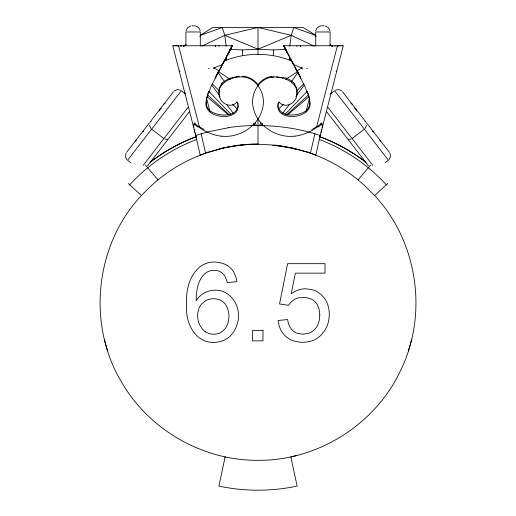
<?xml version="1.0" encoding="UTF-8"?>
<svg xmlns="http://www.w3.org/2000/svg" width="516" height="516" viewBox="0 0 516 516"><rect width="100%" height="100%" fill="white"/><g stroke="black" fill="none" stroke-linecap="round" stroke-linejoin="round"><path stroke-width="0.77" d="M185.908 45.989L185.908 31.966L200.292 31.966L200.292 45.989M275.389 145.183L258 144.222L258 125.549L260.019 125.562M277.776 105.535C279.511 117.7 297.442 116.506 305.44 111.243A11.262 10.913 0 0 0 306.272 110.572L307.407 109.469M322.429 126.588L322.274 127.6M334.948 46.279L334.994 45.75M214.017 67.596L213.753 68.57M206.406 99.001L206.316 104.097A9.372 6.553 89.2 0 0 208.625 109.418M289.798 46.137L291.269 35.301L293.707 27.471L315.54 35.301L316.076 36.771M277.866 104.425L278.066 103.329M296.977 93.228L296.694 88.004L294.139 83.502M337.761 46.188L337.832 45.75L337.748 46.253M140.81 196.183C94.692 245.771 86.759 325.493 122.215 383.195C149.879 430.35 203.336 460.73 258 460.311C316.695 460.853 373.732 425.584 399.461 372.804C428.486 316.198 418.405 242.862 375.19 196.183M225.04 457.253L225.124 456.853L218.907 486.091A187.927 187.927 0 0 0 297.093 486.091L290.876 456.853L295.997 455.705M308.058 152.323L308.136 151.962M315.773 155.161L310.439 153.175L314.87 133.754C296.455 128.258 277.215 125.575 258 125.549M186.005 30.844L187.708 27.606L190.952 25.903M315.805 30.844C316.263 28.187 318.63 26.032 321.32 25.826M366.483 125.407L365.102 128.432M296.81 94.08L296.461 95.337M319.959 136.753L315.856 154.935M319.978 136.663L320.094 136.211M319.907 136.966L320.01 136.534M320.049 136.379L320.255 135.456L320.075 136.269M320.326 135.256L320.442 134.805M320.391 135.005L320.301 135.366M320.52 134.502L321.107 132.161M320.417 134.902L320.552 134.366M321.023 132.502L321.333 131.29M305.904 112.017L309.387 98.44M337.412 45.75L316.437 127.633L317.817 126.588M321.836 129.316L343.243 45.75L283.6 45.75L284.716 47.949M321.275 131.516L321.868 129.2M193.81 124.279L194.248 123.053L197.886 126.065M408.401 350.906L411.62 339.515M207.368 94.667L207.226 95.183A38.3 37.1 0 0 0 207.155 95.441M207.677 93.654L207.838 93.157M135.676 141.378L136.153 139.997M159.508 110.953L160.224 108.882L161.482 108.321M208.174 92.158L208.354 91.654M259.638 125.472L260.728 122.473M199.924 36.771L200.46 35.301L212.747 27.471L303.253 27.471L315.54 35.301M126.027 153.246L125.446 156.522L126.826 159.547M296.165 96.15L295.913 96.756M278.956 101.878C270.861 122.711 315.282 120.37 309.594 100.362A33.921 32.863 0 0 0 308.768 96.537L304.995 86.662L296.945 70.989A43.305 41.951 0 0 1 299.041 69.621L301.834 68.002L302.247 68.57M223.712 61.275L224.138 61.275L222.544 64.506L213.805 68.015M215.275 46.324L215.559 45.75L215.565 46.272M232.123 45.75L229.478 50.974M215.527 46.253L215.778 45.75M231.561 47.066L232.219 45.75L227.627 54.69M231.336 47.498L230.671 48.807M230.736 49.026L229.11 51.852M228.943 52.019L229.214 51.497M229.555 50.987L232.4 45.75L172.757 45.75L194.164 129.316M228.407 53.058L228.678 52.542M227.859 54.109L228.137 53.587L227.982 54.019M228.659 52.716L229.652 51.142M228.433 53.154L229.11 52.181M228.569 53.219L227.298 55.322M226.84 56.186L227.756 54.767M226.156 57.476L226.614 56.612M227.208 55.799L225.931 57.908M226.085 57.611L220.964 67.435M225.008 59.624L225.24 59.198M225.466 58.766L226.105 57.876M223.944 61.61L224.492 60.591M224.318 60.92L224.55 60.488M219.261 70.595L219.545 70.073M219.268 70.582L211.005 86.662L207.226 96.537A33.921 32.863 0 0 0 206.394 100.362C200.73 120.37 245.132 122.711 237.044 101.878M224.692 60.52L225.266 59.456M220.158 68.634L222.467 64.352M219.926 69.06L217.436 73.337M220.68 67.964L221.016 67.344M220.113 69.015L220.796 67.744M224.086 61.346L222.699 63.926M219.487 70.176L220.145 68.963M227.259 55.218L227.659 54.477M226.956 55.773L227.156 55.406M214.92 78.187L215.211 77.677M215.469 77.219L215.811 76.62M215.94 76.394L216.391 75.6M216.475 75.452L219.055 70.989A43.305 41.951 0 0 0 216.959 69.621L214.166 68.002M223.712 62.017L224.138 61.275M222.635 63.855L222.976 63.274M223.138 62.991L223.57 62.262M223.389 62.565L223.796 61.868M222.08 64.797L222.422 64.216M261.199 125.349L262.573 123.369M291.366 81.825L297.764 72.595M257.439 85.404C260.703 80.735 265.792 77.258 271.468 76.368M389.174 159.547L390.554 156.522L389.973 153.246M282.516 113.526L289.302 104.671M296.571 95.189L304.33 85.069M126.575 152.381L149.44 122.827M150.646 121.266L173.511 91.706M143.145 165.404L188.114 107.27M147.537 165.83L189.682 111.346M221.815 83.547L219.306 88.004L219.023 93.228M358.04 179.897L370.623 165.055M128.252 183.49L141.39 195.512L151.24 185.734A158.044 158.044 0 0 1 207.18 152.62M284.935 114.41L307.194 91.358M322.19 124.279L321.752 123.053L320.507 124.279M278.376 109.405L283.465 104.264M297.048 90.558L303.84 83.702M307.897 152.304L308.82 152.62A158.044 158.044 0 0 1 364.76 185.734L374.571 195.545L374.868 195.274M321.752 123.053L318.114 126.065M387.748 183.49L374.61 195.512M237.044 102.045C231.065 108.986 220.268 103.639 219.197 95.441C216.733 82.973 232.271 76.129 242.597 76.981C257.123 77.826 266.03 94.389 262.754 107.696C258.916 126.001 239.334 138.417 221.138 136.121M286.593 114.823L308.639 94.815M287.496 114.991L308.723 96.918M330.343 94.015L334.626 90.706L388.413 160.237L385.355 162.598M352.106 138.585L364.341 129.116M174.208 90.958L177.233 89.578L180.51 90.152M150.137 122.073L151.014 121.434M317.959 126.181L317.592 126.439M163.94 104.084L165.152 103.271M336.78 70.976L335.987 71.505M285.677 79.367L297.79 71.492M183.245 46.279L185.979 44.537M142.487 131.812L143.693 131.141M311.812 129.884L312.148 129.716M201.801 46.176L224.731 35.301L258 27.471L291.269 35.301L314.199 46.176M224.434 60.953C245.751 52.181 270.249 52.181 291.566 60.953M291.269 35.301L258 49.233L242.391 49.917L229.775 49.368M335.49 90.152L338.767 89.578L341.792 90.958M200.227 155.161L207.613 152.472M195.725 136.882L193.829 137.611A176.42 176.42 0 0 0 149.969 162.43M196.654 139.501L194.835 140.197A173.653 173.653 0 0 0 129.703 184.825M196.364 136.643L193.571 137.701A176.769 176.769 0 0 0 151.117 161.521M200.46 35.301L222.293 27.471L224.731 35.301L226.202 46.137M206.8 152.749L221.906 148.402M208.038 152.33L221.609 148.466M231.877 77.497L232.806 77.219M228.691 127.684L208.696 131.657L195.783 135.444L195.867 136.05M167.39 139.165L165.133 139.23M227.73 147.15L219.306 148.75M222.46 148.273L228.698 146.963M222.783 148.195L223.654 148.002M225.415 147.621L229.826 146.757M228.614 146.976L230.787 146.583M350.867 139.23L348.61 139.165M229.491 146.815L234.986 145.905M230.697 146.602L233.935 146.067M231.568 146.447L239.45 145.312M234.793 145.938L244.732 144.783M240.327 145.215L242.088 145.028M294.862 136.121C276.524 138.443 256.762 125.781 253.162 107.257C250.099 93.97 259.18 77.619 273.641 76.968C283.968 76.181 299.48 83.211 296.758 95.647C295.571 103.768 284.858 108.908 278.956 102.045M242.791 144.957L246.5 144.641M245.468 144.719L247.383 144.577M247.254 144.59L249.151 144.474M248.151 144.532L250.918 144.383M249.938 144.428L251.802 144.345M224.731 35.301L258 49.233L273.609 49.917L286.225 49.368M251.731 144.345L253.575 144.286M252.627 144.312L258 144.222M173.131 45.75L173.905 45.75M340.502 45.75L339.851 45.75M192.1 25.8L194.093 25.8M321.907 25.8L323.9 25.8M176.891 45.75L178.452 45.75M337.548 45.75L339.109 45.75M342.095 45.75L342.914 45.75M301.834 68.002L293.456 64.506L291.863 61.275L292.288 61.275M298.564 73.337L296.074 69.06M175.253 45.75L176.427 45.75M260.69 125.569L262.702 125.607M263.379 125.627L264.05 125.646M275.351 145.177L276.189 145.273M276.125 145.267L276.989 145.37M276.905 145.357L277.782 145.467M277.679 145.454L292.643 148.066L307.343 152.123M278.453 145.551L293.217 148.195M194.68 25.826C197.37 26.032 199.737 28.187 200.195 30.844M244.532 76.368C250.215 77.258 255.297 80.735 258.568 85.411M325.048 25.903L328.292 27.606L329.995 30.844M294.094 148.402L307.962 152.33M283.194 77.219L284.09 77.49M314.87 133.754L320.204 135.437M308.387 152.472L309.2 152.749M309.168 152.736L310.439 153.175M319.636 136.643L322.171 137.611A176.42 176.42 0 0 1 366.031 162.43M319.83 136.708L322.429 137.701M319.346 139.501L321.165 140.197A173.653 173.653 0 0 1 386.297 184.825M354.518 108.321L355.776 108.882L356.492 110.953M203.852 129.716L204.188 129.884M372.307 131.141L373.513 131.812M330.021 44.537L332.755 46.279M218.21 71.492L230.323 79.367M180.013 71.505L179.22 70.976M350.848 103.271L352.06 104.084M221.196 272.248L224.924 275.879L227.453 282.62L236.928 281.671L236.044 277.369L233.619 271.842A19.602 19.602 0 0 0 229.865 267.417A19.666 19.666 0 0 0 224.982 264.269C198.537 253.911 184.528 281.459 186.727 304.279C184.535 325.454 198.428 348.545 222.08 340.973A22.569 22.569 0 0 0 226.453 338.922A21.898 21.898 0 0 0 230.278 335.987L233.438 332.214L235.915 327.641A29.373 29.373 0 0 0 237.554 322.655C242.114 307.504 230.716 288.657 213.85 290.237A22.62 22.62 0 0 0 208.522 291.192C203.446 292.688 199.047 296.113 196.196 300.564C196.203 290.747 197.641 279.395 205.865 272.867A14.409 14.409 0 0 1 213.044 270.332A15.977 15.977 0 0 1 214.888 270.32L217.584 270.707A12.326 12.326 0 0 1 221.196 272.242M198.408 126.439L198.041 126.181M364.986 121.434L365.863 122.073M185.657 94.015L181.374 90.706L127.587 160.237L130.645 162.598M151.659 129.116L163.894 138.585M198.183 126.588L199.563 127.633L178.588 45.75M207.277 96.918L228.504 114.991M207.361 94.815L229.407 114.823M222.286 84.366L221.635 83.753M195.493 124.279L194.248 123.053M212.16 83.702L218.952 90.558M232.535 104.264L237.624 109.405M208.806 91.358L231.065 114.41M208.593 109.469L209.728 110.572A11.262 10.913 0 0 0 210.56 111.243C218.558 116.506 236.489 117.7 238.224 105.535M145.377 165.055L157.96 179.897M342.489 91.706L365.354 121.266M366.56 122.827L389.425 152.381M327.886 107.27L372.855 165.404M326.318 111.346L368.463 165.83M211.67 85.069L219.429 95.189M226.698 104.671L233.484 113.526M150.898 128.432L149.517 125.407M218.236 72.595L224.634 81.825M253.427 123.369L254.801 125.349M293.92 64.797L293.578 64.216M292.43 62.262L292.862 62.991M293.024 63.274L293.365 63.855M292.695 62.707L292.372 62.152M292.32 62.062L291.863 61.275M299.525 75.452L296.732 70.582M299.609 75.6L300.06 76.394M300.189 76.62L300.564 77.277M300.789 77.677L301.08 78.187M289.044 55.767L288.844 55.399M288.741 55.212L288.341 54.477M293.533 64.352L295.842 68.634M293.301 63.926L291.508 60.591M295.32 67.964L289.915 57.611M295.204 67.744L295.887 69.015M295.855 68.963L296.171 69.544M291.45 60.488L291.682 60.92M296.074 69.363L296.513 70.176M296.455 70.073L296.739 70.595M290.734 59.456L291.308 60.52M291.224 60.056L290.76 59.198M290.173 58.398L290.45 58.927M290.302 58.34L290.534 58.766M289.895 57.876L289.386 56.612M289.611 57.044L289.844 57.476M289.341 56.837L287.793 53.587L288.141 54.109M288.792 55.799L288.244 54.767M288.373 54.69L285.806 50.091M287.702 53.735L285.264 49.026M287.16 52.703L286.619 51.664M287.322 52.542L287.593 53.058M286.664 51.419L286.219 50.549M286.786 51.497L287.057 52.019M285.993 50.117L284.987 48.491M286.522 50.974L283.781 45.75L284.439 47.066M284.664 47.498L285.838 49.813M284.819 47.807L285.329 48.82M284.929 47.853L283.877 45.75M300.222 45.75L300.473 46.253M300.725 46.324L300.441 45.75L300.428 46.272M301.983 67.596L302.195 68.015M220.087 96.756L219.835 96.15M255.272 122.473L256.362 125.472M307.646 91.654L307.826 92.158M379.847 139.997L380.324 141.378M308.162 93.157L308.323 93.654M219.539 95.337L219.19 94.08M308.632 94.667L308.774 95.183A38.3 37.1 0 0 1 308.845 95.441M104.38 339.515L107.599 350.906M206.613 98.44L210.096 112.017M194.132 129.2L194.551 130.825M194.5 130.625L194.725 131.516M194.667 131.29L194.977 132.502M193.726 127.6L193.571 126.588M194.893 132.161L195.37 134.057M201.13 133.754L205.561 153.175M195.325 133.883L195.48 134.502M195.448 134.366L195.583 134.902M195.506 134.592L195.674 135.256M195.609 135.005L195.751 135.566M195.699 135.366L195.88 136.108M195.906 136.211L196.022 136.663M200.144 154.935L196.041 136.753M195.99 136.534L196.093 136.966M237.934 103.329L238.134 104.425M207.864 151.962L207.942 152.323M178.252 46.253L178.168 45.75L178.239 46.188M309.594 99.001L309.684 104.097A9.372 6.553 -89.2 0 1 307.375 109.418M332.317 45.75L332.317 46.272M331.337 45.75L331.337 46.272M330.092 45.989L330.092 31.966L315.708 31.966L315.708 45.989M296.913 45.75L296.913 46.272M289.379 56.154L289.379 59.998M273.609 49.917L273.609 55.593M258 27.471L258 54.109M258 118.893L258 126.014M242.391 49.917L242.391 55.593M226.621 56.154L226.621 59.998M219.087 45.75L219.087 46.272M184.663 45.75L184.663 46.272M183.619 45.75L183.625 46.272M205.607 331.898A15.319 15.319 0 0 0 214.611 334.22L217.617 333.762A13.177 13.177 0 0 0 221.016 332.33L224.55 329.356A15.403 15.403 0 0 0 226.44 326.692C229.685 320.346 229.826 312.232 226.472 305.904A14.583 14.583 0 0 0 225.124 303.963A14.99 14.99 0 0 0 223.499 302.279L222.912 301.789A13.642 13.642 0 0 0 218.971 299.609L215.12 298.79A19.157 19.157 0 0 0 212.624 298.738L209.502 299.17A14.693 14.693 0 0 0 205.297 300.912L201.666 303.956A15.132 15.132 0 0 0 199.073 307.981L197.905 311.961L197.622 315.547A22.014 22.014 0 0 0 199.756 325.003L201.937 328.537A14.9 14.9 0 0 0 205.62 331.878M322.5 137.695A176.769 176.769 0 0 1 364.954 161.521M307.478 68.409A94.95 3.167 1.8 0 1 306.768 68.402M298.422 72.788A24.716 0.774 62.8 0 1 299.828 75.8M309.161 96.705A32.392 31.379 0 0 1 309.316 97.421M321.81 124.214A14.945 8.733 28.6 0 1 322.203 126.517M206.684 97.421A32.392 31.379 0 0 1 206.839 96.705M193.797 126.517A14.945 8.733 -28.6 0 1 194.19 124.214M316.398 127.587A45.943 44.524 0.3 0 1 294.875 136.192M321.113 124.517A14.945 5.805 -39.4 0 1 318.14 127.117M316.63 126.626A66.983 46.563 -86.9 0 1 312.735 129.032M293.359 82.476A22.768 16.37 -8 0 1 294.275 83.431M284.961 77.645A25.503 17.873 -4.4 0 1 293.352 82.483M271.545 77.181A22.311 16.686 -7.4 0 1 273.854 77.013M276.35 77.039A22.311 16.686 -7.4 0 1 282.645 78.122M209.232 68.402A94.95 3.167 -1.8 0 1 208.522 68.409M216.172 75.8A24.716 0.774 -62.8 0 1 217.578 72.788M221.125 136.192A45.943 44.524 -0.3 0 1 199.602 127.587M197.86 127.117A14.945 5.805 39.4 0 1 194.887 124.517M203.265 129.032A66.983 46.563 86.9 0 1 199.37 126.626M221.686 83.482A22.633 16.138 6.9 0 1 222.648 82.483M222.796 82.566A25.529 17.77 3.6 0 1 231.168 77.826M233.045 77.639A26.439 19.685 7.2 0 1 236.831 76.852M236.728 76.555A21.246 16.731 10.1 0 1 239.469 76.252M242.114 76.233A21.246 16.731 10.1 0 1 244.526 76.452M272.764 145.383A154.8 150.769 0.9 0 1 296.526 149.459M252.434 125.569A195.042 189.062 0 0 1 258 125.491A196.299 190.256 0 0 0 228.672 127.587M234.954 145.706A154.581 151.33 0.3 0 1 258.006 144.022M319.804 315.07L319.14 321.094L317.572 325.377A17.002 17.002 0 0 1 315.082 328.989L312.554 331.285A14.854 14.854 0 0 1 308.916 333.233L302.937 334.239L297.345 333.317A13.603 13.603 0 0 1 293.294 331.001C289.869 328.195 288.244 323.816 287.599 319.559L278.124 320.5L278.956 325.19L280.504 329.389A21.969 21.969 0 0 0 284.155 334.774A23.072 23.072 0 0 0 285.729 336.322A22.117 22.117 0 0 0 291.263 339.96L295.558 341.45L300.338 342.192A34.74 34.74 0 0 0 304.492 342.25L308.987 341.689L313.102 340.457A22.827 22.827 0 0 0 317.998 337.774L321.229 334.974L324.596 330.743A27.735 27.735 0 0 0 327.75 324.229C329.905 317.353 329.892 309.645 327.105 302.944A23.446 23.446 0 0 0 324.029 297.764L323.255 296.823A25.806 25.806 0 0 0 320.662 294.243L317.843 292.146A21.543 21.543 0 0 0 312.651 289.779L305.614 288.773A22.491 22.491 0 0 0 299.164 289.721L294.713 291.553L291.243 293.707L295.339 273.145L325.009 273.145L325.009 263.676L287.599 263.676L279.549 303.93L288.547 305.349A17.273 17.273 0 0 1 294.359 299.538A14.829 14.829 0 0 1 298.867 297.732L305.775 297.468L311.471 299.157A14.158 14.158 0 0 1 314.741 301.486A14.99 14.99 0 0 1 317.276 304.666L319.172 309.381L319.804 315.07M222.983 63.204L222.648 63.829L222.996 63.236M262.973 330.446L252.556 330.446L252.556 340.87L262.973 340.87L262.973 330.446M293.346 63.823L293.004 63.236L293.352 63.829M180.974 46.279L180.929 45.75L180.974 46.279"/></g></svg>
